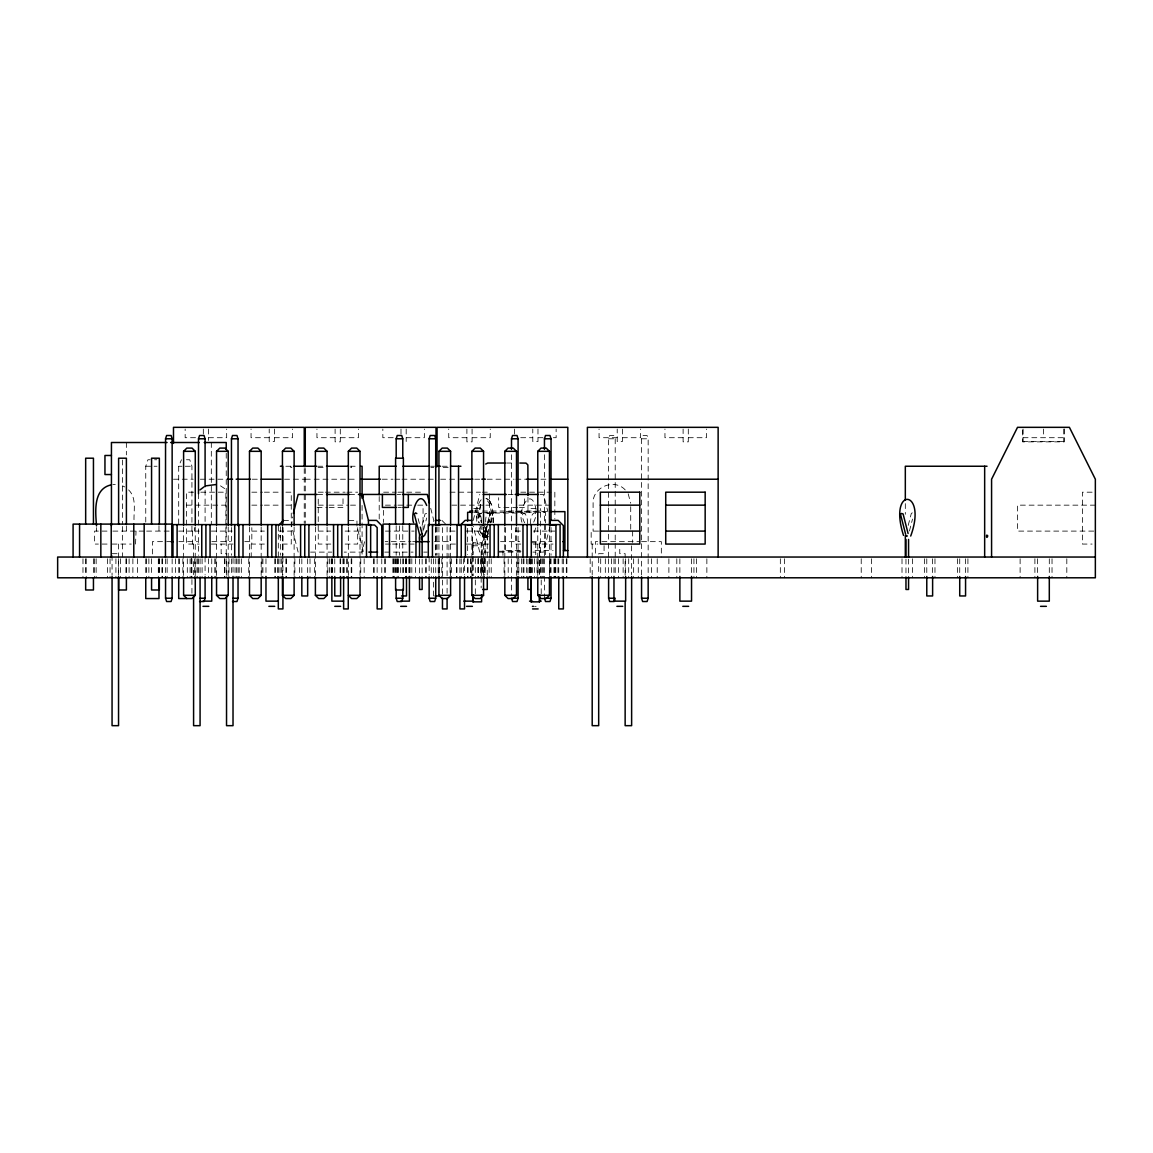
<?xml version="1.0" encoding="UTF-8"?>
<svg xmlns="http://www.w3.org/2000/svg" width="1153" height="1153" viewBox="0 0 1153 1153"><rect width="100%" height="100%" fill="white"/><g stroke="black" fill="none" stroke-linecap="round" stroke-linejoin="round"><path stroke-width="0.75" stroke-dasharray="5 3.75" d="M484.664 539.46L484.707 533.911L489.982 513.546C494.796 510.577 491.25 521.084 490.328 522.482M487.258 539.46L487.243 534.026L485.456 527.123M478.668 518.129L480.96 502.636L478.682 513.69L478.826 522.568M491.178 522.568C490.832 515.045 492.648 503.962 485.485 499.09M493.095 522.568L493.253 518.129M493.239 522.568L493.095 513.69M535.799 527.887L533.09 535.41M481.824 524.5C481.06 537.615 491.61 541.91 485.11 526.964M298.137 552.114L291.651 526.172L292.516 516.933M364.55 541.737L361.956 552.114L344.228 552.114M473.249 520.392L479.734 494.45M550.039 526.172L543.553 552.114L532.917 552.114M422.113 525.321L425.039 513.892L426.61 513.474M423.727 529.4L426.668 517.971M490.515 522.871C491.019 521.372 495.214 511.601 490.155 513.892L484.707 535.151C485.845 538.61 489.852 533.176 488.425 531.029M485.283 523.721L482.603 534.113L482.603 575.174M485.716 522.035C484.836 509.107 495.329 510.736 488.267 522.482M487.82 524.183L485.154 534.199L485.197 575.174M488.569 529.256L487.243 534.372L482.646 534.199L485.168 534.415L484.664 575.174M530.582 523.721C529.818 510.635 540.123 508.43 533.58 522.482M908.204 525.422L911.346 513.33L912.326 512.869M909.443 530.942L912.513 519.095M608.611 506.181L608.611 438.789L609.678 435.503L614.145 435.503L615.212 438.789L615.212 541.651M641.558 574.943L641.558 438.789L642.625 435.503L647.092 435.503L648.159 438.789L648.159 557.043M145.754 522.093L145.754 466.244L147.93 459.759L150.149 459.759M178.701 523.894L178.701 466.244L181.468 459.759M487.258 535.612L482.646 535.612L484.707 535.698M487.791 535.41C483.006 541.348 477.068 533.09 477.443 527.887M481.176 499.739C475.901 505.85 476.78 515.002 476.765 522.568M488.814 536.52L486.681 537.485M487.546 537.168C483.626 538.883 480.484 534.142 479.994 530.784M112.85 484.563L115.3 484.404M487.258 575.174L487.258 534.3L484.736 534.56L482.026 524.183M195.534 437.708L185.157 437.708L185.157 429.06M208.506 437.708L226.665 437.708L226.665 429.06M269.211 437.708L251.051 437.708L251.051 429.06M274.4 437.708L292.559 437.708L292.559 429.06M335.105 437.708L316.945 437.708L316.945 429.06M340.294 437.708L358.453 437.708L358.453 429.06M393.216 437.708L382.839 437.708L382.839 429.06M406.187 437.708L424.347 437.708L424.347 429.06M466.893 437.708L448.733 437.708L448.733 429.06M472.081 437.708L490.241 437.708L490.241 429.06M520.709 437.708L532.787 437.708M537.975 437.708L545.758 437.708M553.354 437.708L556.135 437.708L556.135 429.06M617.215 437.708L599.056 437.708L599.056 429.06M622.404 437.708L640.564 437.708L640.564 429.06M683.109 437.708L664.95 437.708L664.95 429.06M688.298 437.708L706.458 437.708L706.458 429.06M1023.057 437.708L1063.873 437.708M608.611 438.789L615.212 438.789M641.558 438.789L648.159 438.789M1022.711 441.541L1064.219 441.541M154.588 459.759L156.794 459.759M186.455 459.759L189.741 459.759L191.931 466.244L191.931 531.101M506.556 463.03L514.454 463.03M145.754 466.244L150.654 466.244M154.084 466.244L157.039 466.244M178.701 466.244L182.001 466.244M185.316 466.244L191.931 466.244M285.843 466.244L292.343 466.244M317.695 466.244L324.757 466.244M350.123 466.244L356.608 466.244M430.645 466.244L433.932 466.244M442.19 466.244L448.964 466.244M291.868 467.541L290.83 467.541L290.83 466.244M318.084 467.541L324.368 467.541M350.584 467.541L351.622 467.541L351.622 466.244M430.862 467.541L433.802 467.541M443.17 467.541L449.425 467.541M173.483 479.216L193.185 479.216M200.348 479.216L225.426 479.216M252.291 479.216L259.454 479.216M284.532 479.216L291.695 479.216M293.482 479.216L304.233 479.216M305.271 479.216L312.434 479.216M314.221 479.216L357.214 479.216M382.292 479.216L393.029 479.216M394.83 479.216L400.206 479.216M401.993 479.216L434.234 479.216M440.648 479.216L447.811 479.216M449.598 479.216L456.761 479.216M474.676 479.216L480.052 479.216M487.215 479.216L514.079 479.216M515.867 479.216L526.618 479.216M540.944 479.216L548.107 479.216M193.618 492.187L186.455 492.187L186.455 544.072L199.195 544.072M200.795 492.187L225.887 492.187L225.887 525.912M251.83 492.187L262.581 492.187M264.383 492.187L278.709 492.187M285.886 492.187L291.262 492.187L291.262 544.072L278.709 544.072M318.242 492.187L323.618 492.187M325.405 492.187L345.122 492.187M346.923 492.187L357.675 492.187M383.618 492.187L396.171 492.187M397.958 492.187L423.05 492.187M450.03 492.187L480.498 492.187M482.3 492.187L489.463 492.187M520.781 492.187L551.249 492.187M1092.107 492.187L1082.379 492.187L1082.379 544.072L1092.107 544.072M317.637 494.45L324.728 494.45M349.546 494.45L356.796 494.45M397.122 494.45L400.667 494.45M508.098 494.45L515.189 494.45M540.008 494.45L543.553 494.45L547.877 511.745M186.455 505.158L225.887 505.158M251.83 505.158L262.581 505.158M264.383 505.158L278.709 505.158M285.886 505.158L291.262 505.158M318.242 505.158L327.207 505.158M328.994 505.158L348.71 505.158M350.512 505.158L357.675 505.158M385.405 505.158L396.171 505.158M397.958 505.158L415.887 505.158M417.674 505.158L423.05 505.158L423.05 531.101M451.817 505.158L484.087 505.158M485.874 505.158L489.463 505.158M518.994 505.158L551.249 505.158M1095.35 505.158L1017.522 505.158L1017.522 531.101L1095.35 531.101M317.075 507.421L327.452 507.421M329.181 507.421L343.017 507.421L343.017 497.692M397.958 507.421L401.417 507.421M517.697 507.421L498.672 507.421L498.672 497.692M519.426 507.421L524.615 507.421L524.615 497.692M473.71 508.444L481.738 508.444M535.986 508.444L530.553 508.444L530.553 511.038M540.238 508.444L540.93 511.038M473.71 511.038L543.193 511.038L543.193 512.321M506.253 511.644L513.979 511.644M515.521 511.644L548.194 511.644M473.811 512.321L545.47 512.321L545.47 522.9M485.889 513.027L529.256 513.027L529.256 511.038M283.508 520.392L291.651 520.392M348.811 520.392L356.954 520.392L356.954 526.172L363.454 552.114M98.38 531.101L94.575 531.101L94.575 544.072L98.38 544.072M102.012 531.101L110.688 531.101M112.85 531.101L145.826 531.101M146.633 531.101L170.615 531.101M178.701 531.101L199.195 531.101M211.374 531.101L232.171 531.101M251.83 531.101L264.383 531.101M278.709 531.101L291.262 531.101M318.242 531.101L330.796 531.101M345.122 531.101L357.675 531.101M385.405 531.101L414.086 531.101M450.03 531.101L455.406 531.101M466.158 531.101L489.463 531.101M515.405 531.101L520.781 531.101M533.335 531.101L554.838 531.101M598.609 531.101L591.172 531.101L591.172 544.072L597.802 544.072M162.544 541.651L152.383 541.651L152.383 557.043M166.709 541.651L170.5 541.651M178.888 541.651L197.538 541.651M211.835 541.651L230.485 541.651M244.782 541.651L251.224 541.651L251.224 557.043M385.217 541.651L387.826 541.651M391.242 541.651L411.016 541.651M412.659 541.651L415.959 541.651M434.58 541.651L448.906 541.651L448.906 557.043M500.532 541.651L519.744 541.651M531.274 541.651L552.013 541.651M597.643 541.651L595.438 541.651L595.438 557.043M601.88 541.651L639.915 541.651M641.558 541.651L661.332 541.651L661.332 557.043M531.202 542.76L539.633 542.76L539.633 575.65M102.069 544.072L109.189 544.072M112.057 544.072L131.283 544.072M135.535 544.072L136.04 531.101M211.374 544.072L233.021 544.072M264.383 544.072L251.83 544.072L251.83 527.642M330.796 544.072L318.242 544.072L318.242 497.058M345.122 544.072L357.675 544.072L357.675 527.642M385.405 544.072L390.781 544.072M392.582 544.072L414.086 544.072M455.406 544.072L450.03 544.072L450.03 527.642M466.158 544.072L489.463 544.072M520.781 544.072L515.405 544.072L515.405 527.642M533.335 544.072L553.051 544.072M472.73 545.787L481.594 545.787M520.162 550.558L502.953 550.558L502.953 555.429M535.078 550.558L553.08 550.558M499.35 551.235L520.969 551.235M310.546 552.114L331.819 552.114M384.727 552.114L413.091 552.114M423.713 552.114L427.273 552.114M488.598 552.114L479.734 552.114L473.249 526.172M499.235 552.114L520.507 552.114M112.057 553.685L118.543 553.685M433.614 595.957L433.614 580.031M534.632 606.334L536.131 606.334M485.889 498.672L486.811 498.773M485.24 537.485L486.033 537.586M481.507 512.984L479.403 514.022L481.594 522.482M481.435 513.532L479.259 514.483L481.406 522.871M486.681 498.773L487.546 499.09M220.497 485.831L226.608 489.91M122.506 485.831L124.711 486.926M487.402 499.09L489.405 500.215M483.237 536.52L479.835 530.25M625.214 489.91C614.405 477.962 592.296 487.114 593.103 503.212L593.103 531.101M441.902 520.392L447.09 525.581L447.09 594.617M128.603 489.91C137.308 498.37 133.244 511.831 134.123 522.381M489.276 500.215L491.927 505.475M489.708 500.849L492.086 506.008L493.239 513.69M628.198 493.801L630.72 503.212M418.15 518.634L419.908 525.422M527.526 523.693C527.988 510.073 518.23 510.159 524.644 522.871M481.377 520.421C480.787 507.954 473.177 514.137 479.331 522.871M483.049 526.964L485.197 535.367M479.763 524.5L482.646 535.77M430.718 508.286L433.759 520.392L433.744 526.172M536.044 509.568C531.461 484.246 516.976 510.361 522.064 522.568M479.36 527.887L479.965 530.25M1066.813 558.773L1066.813 577.797M1064.219 428.945L1064.219 441.858L1022.711 441.858L1022.711 428.945M1063.873 429.06L1063.873 441.858M1052.026 558.773L1052.026 577.797M1049.302 558.801L1049.302 574.684M1043.465 429.06L1043.465 437.708M1037.628 558.801L1037.628 574.684M1034.904 558.773L1034.904 577.797M1023.057 429.06L1023.057 441.858M1020.117 558.773L1020.117 577.797M967.915 558.773L967.915 577.797M965.565 558.816L965.565 574.727M959.728 558.816L959.728 574.727M957.394 558.773L957.394 577.797M934.968 558.773L934.968 577.797M932.618 558.816L932.618 574.727M926.781 558.816L926.781 574.727M924.447 558.773L924.447 577.797M912.527 558.773L912.527 577.797M908.564 559.104L908.564 575.174M905.97 559.104L905.97 575.174M905.321 503.63L905.321 514.31M902.006 558.773L902.006 577.797M871.596 558.773L871.596 577.797M861.219 558.773L861.219 577.797M784.616 558.773L784.616 577.797M780.336 558.773L780.336 577.797M706.861 558.773L706.861 577.797M696.484 558.773L696.484 577.797M693.933 558.773L693.933 577.797M691.541 558.801L691.541 574.684M688.298 429.06L688.298 441.858L683.109 441.858L683.109 429.06M679.866 558.801L679.866 574.684M676.811 558.773L676.811 577.797M668.884 558.773L668.884 577.797M657.21 558.773L657.21 577.797M651.445 558.773L651.445 577.797M648.159 558.83L648.159 574.943M638.272 558.773L638.272 577.797M633.646 558.773L633.646 577.797M632.651 531.101L632.651 542.458M631.628 545.873L631.628 574.641M630.72 506.7L630.72 531.101M628.702 558.773L628.702 577.797M625.647 558.801L625.647 574.684M625.142 575.188L625.142 553.685L619.752 553.685L619.752 545.672M623.124 558.773L623.124 577.797M622.404 429.06L622.404 441.541L617.215 441.541L617.215 429.06M618.498 558.773L618.498 577.797M615.212 543.351L615.212 557.043M615.212 558.83L615.212 574.943M613.972 558.801L613.972 574.684M611.58 558.773L611.58 577.797M608.611 507.954L608.611 541.651M608.611 543.351L608.611 557.043M608.611 558.83L608.611 574.943M605.325 558.773L605.325 577.797M604.071 545.672L604.071 553.685L598.681 553.685L598.681 575.188M600.699 558.773L600.699 577.797M592.195 544.072L592.195 574.641M590.177 558.773L590.177 577.797M566.901 558.773L566.901 577.797M566.325 558.773L566.325 577.797M563.37 558.83L563.37 574.929M562.232 558.773L562.232 577.797M558.758 558.83L558.758 574.929M557.951 558.773L557.951 577.797M555.804 558.773L555.804 577.797M555.227 558.773L555.227 577.797M554.838 492.187L554.838 518.994M554.319 558.773L554.319 577.797M553.988 558.773L553.988 577.797M551.033 527.454L551.033 555.328M551.033 558.83L551.033 574.943M550.212 558.773L550.212 577.797M549.707 558.773L549.707 577.797M549.448 526.921L549.448 575.506M545.47 524.673L545.47 554.665M544.447 454.758L544.447 557.043M544.447 558.83L544.447 598.234M543.611 558.773L543.611 577.797M542.458 558.773L542.458 577.797M541.146 558.773L541.218 578.215M541.218 579.973L541.218 594.083M540.642 558.773L540.642 577.797M540.613 512.321L540.613 556.423M539.417 542.76L539.417 575.65M538.163 558.83L538.163 574.929M537.975 429.06L537.975 441.541L532.787 441.541L532.787 429.06M537.774 526.921L537.774 575.506M537.024 558.773L537.024 577.797M535.741 542.76L535.741 554.708M534.473 558.773L534.473 577.797M532.585 558.83L532.585 574.929M531.202 558.83L531.202 575.65M530.985 558.83L530.985 575.65M530.51 559.104L530.51 575.174M530.121 558.773L530.121 577.797M529.544 558.801L529.544 574.684M529.285 558.773L529.285 577.797M527.959 497.231L527.959 513.027M527.915 559.104L527.915 575.174M526.489 558.773L526.489 577.797M523.938 558.773L523.938 577.797M523.116 558.773L523.116 577.797M521.372 558.773L521.372 577.797M518.836 558.773L518.836 577.797M518.086 527.454L518.086 574.943M517.265 558.773L517.265 577.797M516.501 526.921L516.501 575.506M514.627 429.06L514.627 434.249M511.5 454.758L511.5 557.043M511.5 558.83L511.5 594.645M508.199 558.773L508.199 577.797M505.245 527.57L505.245 550.558M504.827 526.921L504.827 575.506M504.077 558.773L504.077 577.797M491.221 558.773L491.221 577.797M489.463 493.801L489.463 522.453M489.16 558.773L489.16 577.797M484.318 558.773L484.318 577.797M483.813 558.773L483.813 577.797M483.554 526.921L483.554 575.506M482.113 558.773L482.113 577.797M481.594 554.708L481.594 542.76L472.73 542.76L472.73 575.65M481.594 556.294L481.594 575.65M481.161 542.76L481.161 558.052M481.161 559.796L481.161 587.871M480.7 558.773L480.7 577.797M478.625 558.773L478.625 577.797M478.365 558.773L478.365 577.797M477.832 558.773L477.832 577.797M475.324 558.801L475.324 578.215M475.324 579.973L475.324 594.083M473.162 542.76L473.162 554.708M473.162 556.294L473.162 575.65M472.514 528.204L472.514 554.665M472.081 429.06L472.081 441.858L466.893 441.858L466.893 429.06M471.88 526.921L471.88 575.506M471.13 558.773L471.13 577.797M470.64 558.773L470.64 577.797M468.06 558.773L468.06 577.797M467.642 528.204L467.642 554.665M467.484 558.773L467.484 577.797M464.529 557.043L464.529 574.929M463.65 558.801L463.65 574.684M461.243 558.773L461.243 577.797M459.917 558.83L459.917 574.929M456.963 558.773L456.963 577.797M456.386 558.773L456.386 577.797M451.371 558.773L451.371 577.797M450.607 526.921L450.607 577.797M450.045 558.773L450.045 577.797M442.464 527.598L442.464 594.617M441.801 558.773L441.801 577.797M439.509 558.773L439.509 577.797M439.452 558.816L439.452 574.727M439.019 558.773L439.019 577.797M438.933 526.921L438.933 577.797M438.183 558.773L438.183 577.797M437.059 526.979L437.059 555.27M436.021 526.979L436.021 555.27M435.719 527.454L435.719 555.328M435.719 558.83L435.719 574.943M433.614 558.816L433.614 578.273M431.28 558.773L431.28 577.797M429.132 557.043L429.132 574.943M426.106 558.773L426.106 577.797M425.832 558.773L425.832 577.797M422.142 559.104L422.142 575.174M419.548 559.104L419.548 575.174M415.584 558.773L415.584 577.797M411.823 558.773L411.823 577.797M410.079 558.773L410.079 577.797M409.43 558.801L409.43 574.684M408.854 558.773L408.854 577.797M406.505 558.816L406.505 574.727M406.187 429.06L406.187 441.541M406.072 558.773L406.072 577.797M405.409 558.773L405.409 577.797M403.377 558.773L403.377 574.381M402.772 525.682L402.772 557.043M402.772 558.83L402.772 574.943M400.999 429.06L400.999 434.249M400.667 558.816L400.667 574.727M399.486 525.826L399.486 555.314M398.333 558.773L398.333 577.797M397.756 558.801L397.756 574.684M397.108 558.773L397.108 577.797M396.185 525.682L396.185 555.328M396.185 558.83L396.185 574.943M395.594 558.773L395.594 574.381M394.701 558.773L394.701 577.797M393.548 558.773L393.548 577.797M392.885 558.773L392.885 577.797M385.304 558.773L385.304 577.797M384.727 558.773L384.727 577.797M383.618 510.347L383.618 522.453M381.773 558.83L381.773 574.929M379.207 496.511L379.207 519.657M377.132 558.773L377.132 577.797M374.206 558.773L374.206 577.797M373.63 558.773L373.63 577.797M364.161 558.773L364.161 577.797M362.085 505.418L362.085 555.256M360.759 558.773L360.759 577.797M360.01 526.921L360.01 575.506M351.766 558.773L351.766 577.797M351.204 558.773L351.204 577.797M348.336 526.921L348.336 575.506M347.586 558.773L347.586 577.797M346.577 558.773L346.577 577.797M344.185 558.773L344.185 577.797M343.536 558.801L343.623 574.929M342.96 558.773L342.96 577.797M340.668 558.773L340.668 577.797M340.294 429.06L340.294 441.858L335.105 441.858L335.105 429.06M340.092 558.773L340.092 577.797M334.774 558.816L334.774 574.727M332.439 558.773L332.439 577.797M331.862 558.801L331.862 574.684M331.214 558.773L331.214 577.797M329.455 558.773L329.455 577.797M327.812 558.773L327.812 577.797M327.063 526.921L327.063 575.506M315.389 526.921L315.389 575.506M314.639 558.773L314.639 577.797M310.013 558.773L310.013 577.797M307.664 558.816L307.664 574.727M305.271 468.478L305.271 523.433M304.233 468.478L304.233 523.433M301.827 558.816L301.827 574.727M299.492 558.773L299.492 577.797M294.865 558.773L294.865 577.797M294.116 526.921L294.116 575.506M286.463 558.773L286.463 577.797M285.886 558.773L285.886 577.797M282.932 527.598L282.932 555.314M282.932 557.043L282.932 574.929M282.744 526.777L282.744 555.256M282.442 526.921L282.442 575.506M281.692 558.773L281.692 577.797M280.366 526.777L280.366 555.256M280.035 558.773L280.035 577.797M278.32 525.581L278.32 557.043M278.32 558.83L278.32 574.929M277.642 558.773L277.642 577.797M275.365 558.773L275.365 577.797M274.789 558.773L274.789 577.797M274.4 429.06L274.4 441.541L269.211 441.541L269.211 429.06M265.968 558.773L265.968 577.797M262.913 558.773L262.913 577.797M261.918 558.773L261.918 577.797M261.169 526.921L261.169 575.506M249.495 526.921L249.495 575.506M248.745 558.773L248.745 577.797M241.323 558.773L241.323 577.797M239.175 558.773L239.175 577.797M238.037 558.83L238.037 574.943M236.451 558.773L236.451 577.797M235.039 558.773L235.039 577.797M233.021 558.456L233.021 574.641M231.45 527.454L231.45 555.328M231.45 558.83L231.45 574.943M228.971 558.773L228.971 577.797M228.222 526.921L228.15 577.797M226.536 575.188L226.536 553.685L221.145 553.685L221.145 544.072M226.233 453.244L226.233 555.256M226.204 558.773L226.204 577.797M225.887 527.642L225.887 544.072M224.777 558.773L224.777 577.797M224.518 558.773L224.518 577.797M216.548 526.921L216.548 575.506M215.798 558.773L215.798 577.797M214.789 558.773L214.789 577.797M211.748 558.801L211.748 574.684M211.316 442.507L211.316 524.01M208.506 429.06L208.506 440.475M208.39 558.773L208.39 577.797M205.09 490.212L205.09 523.909M205.09 557.043L205.09 574.943M203.317 429.06L203.317 434.249M202.092 558.773L202.092 577.797M200.074 558.801L200.074 575.188M198.503 493.772L198.503 555.328M198.503 558.83L198.503 574.943M197.667 558.773L197.667 577.797M196.024 558.773L196.024 577.797M195.275 526.921L195.203 577.797M194.497 527.613L194.497 531.101M194.367 558.773L194.367 577.797M193.589 544.072L193.589 574.641M192.565 531.101L192.565 544.072M191.931 558.773L191.931 577.797M191.931 579.527L191.931 596.822M191.571 558.773L191.571 577.797M191.254 558.773L191.254 577.797M190.086 558.773L190.086 577.797M187.305 558.773L187.305 577.797M183.601 526.921L183.601 575.506M182.851 558.773L182.851 577.797M179.392 558.773L179.392 577.797M178.701 558.773L178.801 577.797M175.429 558.773L175.429 577.797M172.143 558.83L172.143 574.943M167.127 558.773L167.127 577.797M165.556 558.83L165.556 574.943M162.256 558.773L162.256 577.797M162.04 558.773L162.04 577.797M159.345 558.773L159.345 574.381M158.984 525.696L158.984 531.101M158.984 558.773L158.984 574.338M158.307 558.773L158.307 577.797M151.562 558.773L151.562 574.381M148.867 558.773L148.867 577.797M146.445 558.773L146.445 577.797M145.754 558.773L145.754 574.338M137.625 558.773L137.625 577.797M132.883 558.773L132.883 577.797M129.093 558.773L129.093 577.797M126.354 442.507L126.354 454.916M126.354 525.782L126.354 531.101M126.398 558.773L126.398 574.381M125.936 558.773L125.936 577.797M122.506 460.004L122.506 524.701M122.506 526.489L122.506 557.043M120.575 558.773L120.575 577.797M118.615 558.773L118.615 574.381M118.543 544.072L118.543 575.188M115.92 558.773L115.92 577.797M112.057 555.487L112.057 575.188M110.039 558.773L110.039 577.797M107.388 558.773L107.388 577.797M96.506 527.613L96.506 531.101M96.146 558.773L96.146 577.797M94.416 558.773L94.416 577.797M93.451 558.773L93.451 574.381M86.187 558.773L86.187 577.797M85.668 558.773L85.668 574.381M82.973 558.773L82.973 577.797M279.761 535.756C279.992 540.642 281.793 533.291 279.761 535.756"/><path stroke-width="1.5" d="M419.548 539.46L419.548 534.329L414.287 514.022L415.455 512.898L416.824 513.546M422.142 539.46L422.142 534.257M293.381 513.474L298.137 494.45L317.075 494.45M362.575 497.909L363.454 494.45L395.364 494.45M165.441 557.043L165.556 438.789L166.608 435.503L171.091 435.503L172.143 438.789L172.143 541.651M198.503 493.772L198.503 438.789L199.555 435.503L204.038 435.503L205.09 438.789L205.09 486.667M172.143 576.745L172.143 598.234L171.091 601.52L166.608 601.52L165.556 598.234L165.556 576.745M231.45 525.682L231.45 438.789L232.502 435.503L236.985 435.503L238.037 438.789L238.037 525.682M205.09 576.745L205.09 598.234L204.038 601.52L199.555 601.52M238.037 576.745L238.037 598.234L236.985 601.52L232.502 601.52M396.185 458.303L396.185 438.789L397.237 435.503L401.72 435.503L402.772 438.789L402.772 458.303M429.132 525.682L429.132 438.789L430.184 435.503L434.667 435.503L435.719 438.789L435.719 525.682M402.772 589.269L402.772 598.234L401.72 601.52L397.237 601.52L396.185 598.234L396.185 589.269M435.719 576.745L435.719 598.234L434.667 601.52L430.184 601.52L429.132 598.234L429.132 576.745M511.5 449.425L511.5 438.789L512.552 435.503L517.034 435.503L518.086 438.789L518.086 495.545M544.447 449.425L544.447 438.789L545.499 435.503L549.981 435.503L551.033 438.789L551.033 520.363M518.086 598.234L517.034 601.52L512.552 601.52L511.5 598.234L518.086 598.234L518.086 576.745M551.033 598.234L549.981 601.52L545.499 601.52L544.447 598.234L551.033 598.234L551.033 576.745M648.159 576.745L648.159 598.234L647.092 601.52L642.625 601.52L641.558 598.234L641.558 576.745M426.668 530.784L424.592 535.41L422.286 537.168M910.711 536.044C927.934 488.93 887.608 485.629 903.52 535.41M485.701 464.039L487.748 463.03L504.942 463.03M183.601 525.119L183.601 451.327L186.844 448.085L192.032 448.085L195.275 451.327L195.275 525.119M216.548 525.119L216.548 451.327L219.791 448.085L224.979 448.085L228.222 451.327L228.222 525.119M249.495 525.119L249.495 451.327L252.738 448.085L257.926 448.085L261.169 451.327L261.169 525.119M282.442 525.119L282.442 451.327L285.685 448.085L290.873 448.085L294.116 451.327L294.116 525.119M315.389 525.119L315.389 451.327L318.632 448.085L323.82 448.085L327.063 451.327L327.063 525.119M195.275 577.307L195.275 595.308L192.032 598.551L178.701 598.551L178.701 577.797M348.336 525.119L348.336 451.327L351.579 448.085L356.767 448.085L360.01 451.327L360.01 525.119M278.32 525.581L283.508 520.392M228.222 577.307L228.222 595.308L224.979 598.551L219.791 598.551L216.548 595.308L216.548 577.307M261.169 577.307L261.169 595.308L257.926 598.551L252.738 598.551L249.495 595.308L249.495 577.307M294.116 577.307L294.116 595.308L290.873 598.551L285.685 598.551L282.442 595.308L282.442 577.307M438.933 525.119L438.933 451.327L442.175 448.085L447.364 448.085L450.607 451.327L450.607 525.119M327.063 577.307L327.063 595.308L323.82 598.551L318.632 598.551L315.389 595.308L315.389 577.307M471.88 525.119L471.88 451.327L475.122 448.085L480.311 448.085L483.554 451.327L483.554 525.119M360.01 595.308L356.767 598.551L351.579 598.551L348.336 595.308L360.01 595.308L360.01 577.307M504.827 525.119L504.827 451.327L508.069 448.085L513.258 448.085L516.501 451.327L516.501 525.119M459.917 525.581L465.106 520.392L471.62 520.392M537.774 525.119L537.774 451.327L541.016 448.085L546.205 448.085L549.448 451.327L549.448 525.119M450.607 577.307L450.607 595.308L447.364 598.551L442.175 598.551L438.933 595.308L438.933 577.307M483.554 577.307L483.554 595.308L480.311 598.551L475.122 598.551L471.88 595.308L471.88 577.307M516.501 577.307L516.501 595.308L513.258 598.551L508.069 598.551L504.827 595.308L504.827 577.307M549.448 577.307L549.448 595.308L546.205 598.551L541.016 598.551L537.774 595.308L537.774 577.307M200.002 489.91L203.894 486.926M110.443 485.038C92.802 489.578 95.569 512.465 96.506 525.869M206.113 485.831L215.755 484.563M165.556 438.789L172.143 438.789M198.503 438.789L205.09 438.789M231.45 438.789L238.037 438.789M396.185 438.789L402.772 438.789M429.132 438.789L435.719 438.789M511.5 438.789L518.086 438.789M544.447 438.789L551.033 438.789M167.07 442.507L111.437 442.507L111.437 525.782M170.615 442.507L199.339 442.507M204.24 442.507L226.233 442.507L226.233 449.67M183.601 451.327L195.275 451.327M216.548 451.327L228.222 451.327M249.495 451.327L261.169 451.327M282.442 451.327L294.116 451.327M315.389 451.327L327.063 451.327M348.336 451.327L360.01 451.327M438.933 451.327L450.607 451.327M471.88 451.327L483.554 451.327M504.827 451.327L516.501 451.327M537.774 451.327L549.448 451.327M111.437 455.478L104.952 455.478L104.952 474.546L111.437 474.546M519.859 463.03L526.042 463.117L527.872 464.947L527.959 495.473M280.366 466.244L282.744 466.244L282.744 523.217M294.029 466.244L316.513 466.244M326.515 466.244L348.422 466.244M360.687 466.244L362.085 466.244L362.085 498.298M396.257 466.244L379.207 466.244L379.207 494.723M402.916 466.244L428.873 466.244M435.257 466.244L440.489 466.244M450.549 466.244L460.926 466.244M987.04 466.244L905.321 466.244L905.321 500.071M227.213 479.216L232.589 479.216M236.178 479.216L250.504 479.216M261.241 479.216L280.943 479.216M360.788 479.216L380.504 479.216M460.35 479.216L472.874 479.216M481.839 479.216L485.413 479.216M526.618 479.216L537.356 479.216M549.895 479.216L567.809 479.216M587.381 479.216L718.132 479.216M326.501 494.45L349.546 494.45M358.41 494.45L361.956 494.45L368.441 520.392L368.441 525.004L374.566 525.004L377.161 527.598L377.161 557.043M402.44 494.45L427.273 494.45L429.435 503.097M483.179 494.45L506.326 494.45M515.189 494.45L538.393 494.45M600.353 505.158L639.785 505.158M665.728 505.158L705.16 505.158M396.228 507.421L382.392 507.421L382.392 494.45M403.146 507.421L408.335 507.421L408.335 494.45M472.514 511.038L469.934 511.038L469.934 512.321M549.995 511.644L564.912 511.644L564.912 550.558M472.514 512.321L467.642 512.321L467.642 521.142M368.441 520.392L376.584 520.392L381.773 525.581L381.773 557.043M435.387 520.392L440.273 520.392M435.286 525.004L439.869 525.004M467.124 525.004L471.721 525.004M556.164 525.004L550.039 525.004L550.039 520.392L558.182 520.392L563.37 525.581L563.37 557.043M600.353 531.101L639.785 531.101M665.728 531.101L705.16 531.101M171.004 541.651L173.123 541.651M415.959 541.651L429.132 541.651M562.967 541.651L564.221 541.651M563.471 550.558L567.809 550.558M368.773 552.114L377.622 552.114M1095.35 557.043L57.65 557.043L57.65 577.797L1095.35 577.797L1095.35 479.216L1069.408 427.331L1017.522 427.331L991.58 479.216L991.58 557.043M482.603 589.471L487.258 589.471L487.258 576.961M530.51 589.471L527.915 589.471L527.915 576.961M183.601 577.307L183.601 595.308L195.275 595.308M216.548 595.308L228.222 595.308M249.495 595.308L261.169 595.308M282.442 595.308L294.116 595.308M315.389 595.308L327.063 595.308M438.933 595.308L450.607 595.308M471.88 595.308L483.554 595.308M504.827 595.308L516.501 595.308M537.774 595.308L549.448 595.308M401.532 595.957L406.505 595.957L406.505 576.5M435.085 595.957L439.452 595.957M165.556 598.234L172.143 598.234M200.146 598.234L205.09 598.234M233.093 598.234L238.037 598.234M396.185 598.234L402.772 598.234M429.132 598.234L435.719 598.234M608.611 598.234L615.212 598.234L614.145 601.52L609.678 601.52L608.611 598.234L608.611 576.745M641.558 598.234L648.159 598.234M202.986 601.145L211.748 601.145L211.748 576.442M277.642 601.145L265.968 601.145L265.968 576.442M343.536 601.145L331.862 601.145L331.862 576.442M400.667 601.145L409.43 601.145L409.43 576.442M463.852 601.145L473.609 601.145M529.544 601.145L532.455 601.145M539.503 601.145L541.218 601.145M202.986 606.334L208.823 606.334M268.88 606.334L274.717 606.334M334.774 606.334L340.611 606.334M400.667 606.334L406.505 606.334M466.561 606.334L472.399 606.334M532.455 606.334L533.32 606.334M616.898 606.334L622.735 606.334M682.792 606.334L688.629 606.334M1040.539 606.334L1046.376 606.334M532.585 608.928L538.163 608.928M906.935 535.698L906.013 535.612L906.935 536.304M420.196 534.358L420.269 534.963M183.601 595.308L186.844 598.551M426.668 505.475C418.669 485.629 410.079 514.858 413.567 522.568M420.341 527.123L422.099 533.911M908.088 533.493L903.073 513.892L901.502 513.474L900.565 514.483L905.638 534.3M1049.302 576.442L1049.302 601.145L1037.628 601.145L1037.628 576.442M984.662 466.244L984.662 557.043M965.565 576.5L965.565 595.957L959.728 595.957L959.728 576.5M932.618 576.5L932.618 595.957L926.781 595.957L926.781 576.5M908.564 539.46L908.564 557.317M908.564 576.961L908.564 589.471L905.97 589.471L905.97 576.961M905.97 539.46L905.97 557.317M905.321 535.684L905.321 557.043M718.132 557.043L718.132 427.331L587.381 427.331L587.381 557.043M691.541 576.442L691.541 601.145L679.866 601.145L679.866 576.442M631.628 576.442L631.628 725.669L625.142 725.669L625.142 602.053M625.647 576.442L625.647 601.145L613.972 601.145L613.972 576.442M598.681 576.976L598.681 725.669L592.195 725.669L592.195 576.442M567.809 557.043L567.809 427.331L437.059 427.331L437.059 466.691M563.37 576.731L563.37 608.928L558.758 608.928L558.758 576.731M560.084 557.043L560.084 524.615L428.296 524.615L428.296 557.043M555.933 524.615L555.933 557.043M539.633 594.689L539.633 601.852L530.985 601.852L530.985 576.759M539.417 596.476L539.417 601.852M531.288 524.615L531.288 557.043M531.202 576.759L531.202 601.852M527.137 524.615L527.137 557.043M522.986 524.615L522.986 557.043M498.341 524.615L498.341 557.043M494.19 524.615L494.19 557.043M490.039 524.615L490.039 557.043M481.594 594.847L481.594 601.852L472.73 601.852L472.73 594.847M473.162 594.847L473.162 601.852M465.394 524.615L465.394 557.043M464.529 576.731L464.529 608.928L459.917 608.928L459.917 576.731M461.243 524.615L461.243 557.043M458.548 466.244L458.548 524.99M457.092 524.615L457.092 557.043M447.09 598.191L447.09 608.928L442.464 608.928L442.464 598.191M436.021 466.691L436.021 427.331L305.271 427.331L305.271 466.691M432.447 524.615L432.447 557.043M422.142 536.894L422.142 557.317M422.142 576.961L422.142 589.471L419.548 589.471L419.548 576.961M419.548 536.894L419.548 557.317M415.959 557.043L415.959 524.096L383.012 524.096L383.012 557.043M409.474 524.096L409.474 557.043M403.377 524.096L403.377 458.202L395.594 458.202L395.594 524.096M403.377 577.855L403.377 589.99L395.594 589.99L395.594 577.855M389.498 524.096L389.498 557.043M381.773 576.731L381.773 608.928L377.161 608.928L377.161 576.731M370.646 557.043L370.646 524.615L172.964 524.615L172.964 557.043M366.495 524.615L366.495 557.043M348.249 576.731L348.249 608.928L343.623 608.928L343.623 576.731M341.85 524.615L341.85 557.043M340.611 576.5L340.611 595.957L334.774 595.957L334.774 576.5M337.699 524.615L337.699 557.043M333.548 524.615L333.548 557.043M308.903 524.615L308.903 557.043M307.664 576.5L307.664 595.957L301.827 595.957L301.827 576.5M304.752 524.615L304.752 557.043M304.233 466.691L304.233 427.331L173.483 427.331L173.483 443.429M300.602 524.615L300.602 557.043M282.932 576.731L282.932 608.928L278.32 608.928L278.32 576.731M275.956 524.615L275.956 557.043M271.805 524.615L271.805 557.043M267.655 524.615L267.655 557.043M243.009 524.615L243.009 557.043M238.858 524.615L238.858 557.043M234.708 524.615L234.708 557.043M233.021 576.442L233.021 725.669L226.536 725.669L226.536 596.678M210.062 524.615L210.062 557.043M205.911 524.615L205.911 557.043M201.761 524.615L201.761 557.043M200.074 576.976L200.074 725.669L193.589 725.669L193.589 596.216M177.115 524.615L177.115 557.043M171.927 557.043L171.927 524.096L73.086 524.096L73.086 557.043M159.345 524.096L159.345 458.202L151.562 458.202L151.562 524.096M159.345 577.855L159.345 589.99L151.562 589.99L151.562 577.855M158.984 577.797L158.984 598.551L145.754 598.551L145.754 577.797M144.168 524.096L144.168 557.043M133.791 524.096L133.791 557.043M126.398 524.096L126.398 458.202L118.615 458.202L118.615 524.096M126.398 577.855L126.398 589.99L118.615 589.99L118.615 577.855M118.543 576.442L118.543 725.669L112.057 725.669L112.057 576.442M111.221 524.096L111.221 557.043M100.844 524.096L100.844 557.043M93.451 524.096L93.451 458.202L85.668 458.202L85.668 524.096M93.451 577.855L93.451 589.99L85.668 589.99L85.668 577.855M79.571 524.096L79.571 557.043M986.593 535.41C985.945 540.368 989.404 534.358 986.593 535.41M639.785 492.187L600.353 492.187L600.353 544.072L639.785 544.072L639.785 492.187M705.16 492.187L665.728 492.187L665.728 544.072L705.16 544.072L705.16 492.187"/></g></svg>
